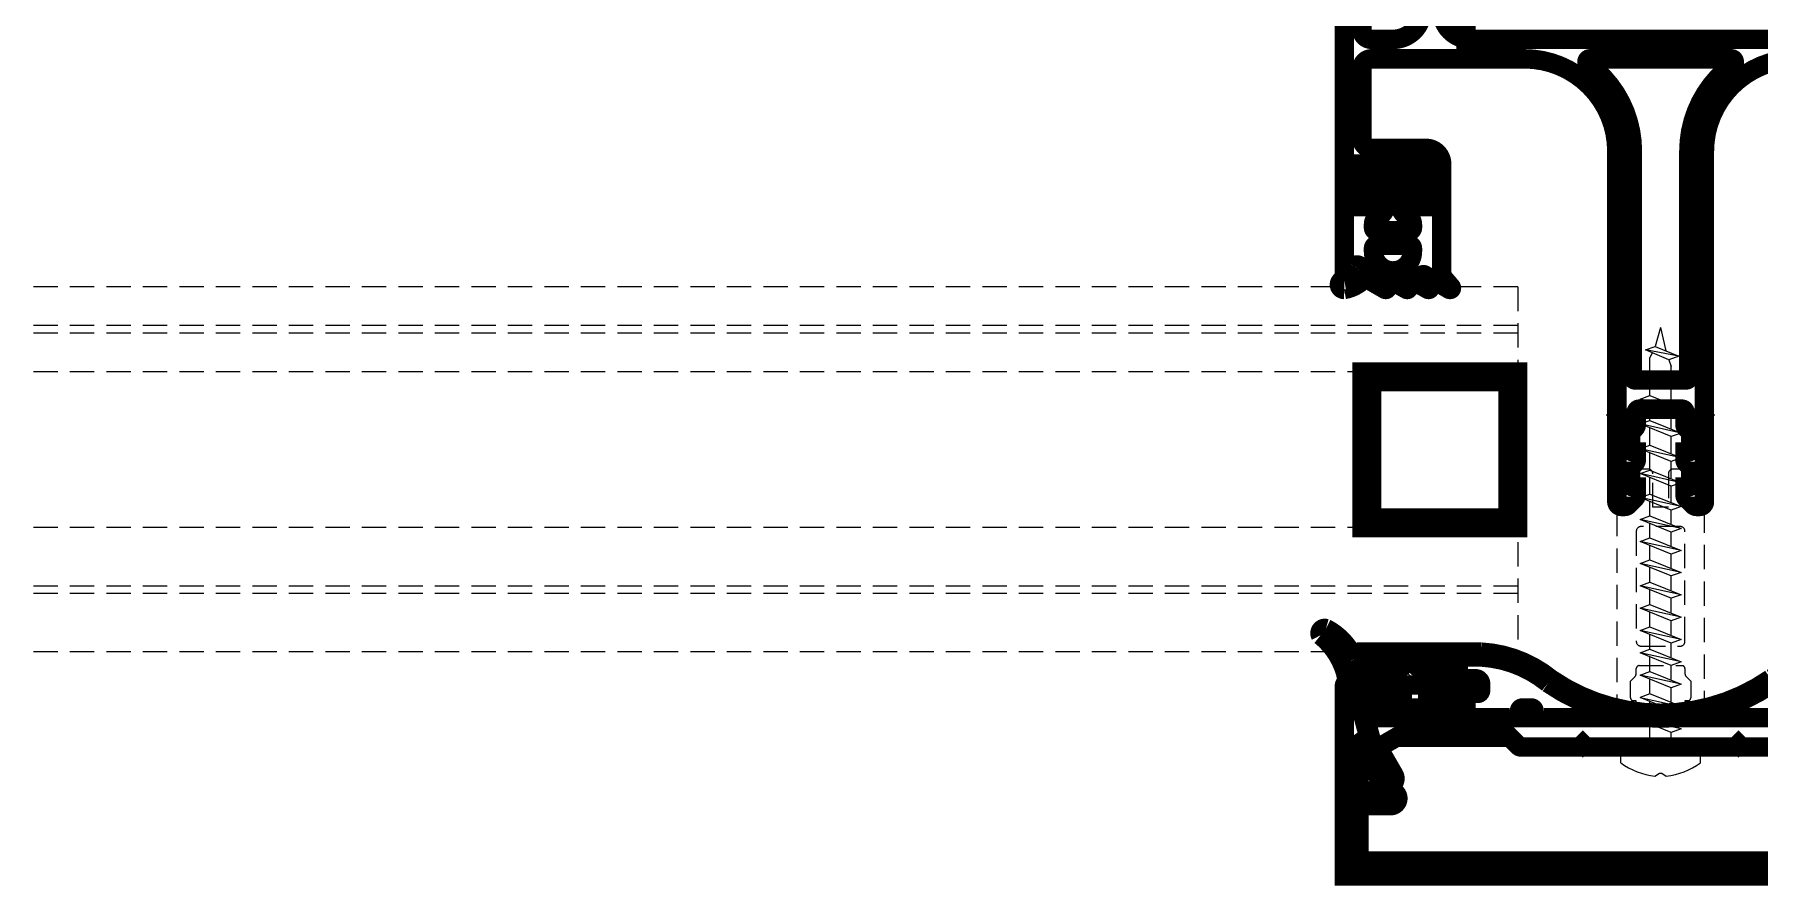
# Model space of a CAD drawing. Extents: x -1457 to 23780, y -2071 to 4205.
# Drawn here: x 9484.12 to 9501.85, y 319.9 to 328.64 of the extents above; entities that cross this region are included whole.
import ezdxf

# ---------------------------------------------------------------- set-up
doc = ezdxf.new("R2010")
doc.units = 0
doc.header["$MEASUREMENT"] = 0
doc.linetypes.add('HIDDEN', pattern=[0.375, 0.25, -0.125])
doc.layers.get('0').update_dxf_attribs({"color": 9, "lineweight": 9})
doc.layers.add('M-TEFRIS2-015', color=129, linetype='Continuous', lineweight=9)

# ---------------------------------------------------------------- blocks, each defined once
blk = doc.blocks.new('vid u')
at = {"lineweight": 5, "ltscale": 0.5}
for p, q in [((-18169.01363722594, 6488.984243593892), (-18169.5917803477, 6487.02222037829)), ((-18169.01363722594, 6488.984243593892), (-18168.46316009275, 6486.560026247039)), ((-18170.57398603112, 6486.664726745584), (-18169.57391683199, 6487.028722166215)), ((-18167.15747432501, 6486.009077898542), (-18170.57398603112, 6486.664726745584)), ((-18168.15754352408, 6485.645082477796), (-18170.57398603112, 6486.664726745584)), ((-18170.11356802681, 6484.528285822519), (-18170.11356802681, 6485.842717049892)), ((-18169.8888391411, 6486.375621543634), (-18170.09530629137, 6485.926210781574)), ((-18169.57391683199, 6487.028722166215), (-18167.15747432501, 6486.009077898542)), ((-18167.15747432501, 6486.009077898542), (-18168.15754352408, 6485.645082477796)), ((-18168.15754352408, 6485.645082477796), (-18167.92561430749, 6484.97575004605)), ((-18171.11363722594, 6484.164290401834), (-18170.11356802681, 6484.528285822519)), ((-18167.91459080947, 6482.867109540315), (-18171.11363722594, 6484.164290401834)), ((-18166.91452161039, 6483.231104960946), (-18171.11363722594, 6484.164290401834)), ((-18170.11356802681, 6484.528285822519), (-18166.91452161039, 6483.231104960946)), ((-18170.11356802681, 6484.528285822519), (-18166.91452161039, 6483.231104960946)), ((-18170.11356802681, 6481.974192856045), (-18170.11356802681, 6483.758772489174)), ((-18167.91459080944, 6483.636622873591), (-18167.91459080944, 6484.910268127103)), ((-18171.11363722594, 6481.610197435357), (-18170.11356802681, 6481.974192856045)), ((-18170.11356802681, 6481.974192856045), (-18166.91452161039, 6480.677011994471)), ((-18170.11356802681, 6481.974192856045), (-18166.91452161039, 6480.677011994471)), ((-18166.91452161039, 6483.231104960946), (-18167.91459080947, 6482.867109540315)), ((-18167.91459080947, 6481.08252990713), (-18167.91459080947, 6482.867109540315)), ((-18167.91459080947, 6480.313016573841), (-18171.11363722594, 6481.610197435357)), ((-18166.91452161039, 6480.677011994471), (-18171.11363722594, 6481.610197435357)), ((-18170.11356802681, 6479.42009988957), (-18170.11356802682, 6481.204679522702)), ((-18166.91452161039, 6480.677011994471), (-18167.91459080947, 6480.313016573841)), ((-18167.91459080944, 6478.528436940641), (-18167.91459080944, 6480.313016573827)), ((-18171.11363722594, 6479.056104468879), (-18170.11356802681, 6479.42009988957)), ((-18167.91459080947, 6477.758923607368), (-18171.11363722594, 6479.056104468879)), ((-18166.91452161039, 6478.122919027996), (-18171.11363722594, 6479.056104468879)), ((-18170.11356802681, 6479.42009988957), (-18166.91452161039, 6478.122919027996)), ((-18170.11356802681, 6479.42009988957), (-18166.91452161039, 6478.122919027996)), ((-18170.11356802681, 6476.866006923095), (-18170.11356802681, 6478.650586556224)), ((-18171.11363722594, 6476.502011502408), (-18170.11356802681, 6476.866006923095)), ((-18167.91459080947, 6475.204830640892), (-18171.11363722594, 6476.502011502408)), ((-18166.91452161039, 6475.568826061523), (-18171.11363722594, 6476.502011502408)), ((-18170.11356802681, 6476.866006923095), (-18166.91452161039, 6475.568826061523)), ((-18170.11356802681, 6476.866006923095), (-18166.91452161039, 6475.568826061523)), ((-18166.91452161039, 6478.122919027996), (-18167.91459080947, 6477.758923607368)), ((-18167.91459080947, 6475.974343974181), (-18167.91459080947, 6477.758923607368)), ((-18170.11356802681, 6474.311913956623), (-18170.11356802681, 6476.09649358975)), ((-18166.91452161039, 6475.568826061523), (-18167.91459080947, 6475.204830640892)), ((-18167.91459080947, 6473.420251007708), (-18167.91459080947, 6475.204830640892)), ((-18171.11363722594, 6473.947918535934), (-18170.11356802681, 6474.311913956623)), ((-18167.91459080947, 6472.650737674418), (-18171.11363722594, 6473.947918535934)), ((-18166.91452161039, 6473.014733095048), (-18171.11363722594, 6473.947918535934)), ((-18170.11356802681, 6474.311913956623), (-18166.91452161039, 6473.014733095048)), ((-18170.11356802681, 6474.311913956623), (-18166.91452161039, 6473.014733095048)), ((-18170.11356802681, 6471.857820990148), (-18170.11356802681, 6473.542400623276)), ((-18166.91452161039, 6473.014733095048), (-18167.91459080947, 6472.650737674418)), ((-18171.11363722594, 6471.49382556946), (-18170.11356802681, 6471.857820990148)), ((-18167.91459080947, 6470.196644707944), (-18171.11363722594, 6471.49382556946)), ((-18166.91452161039, 6470.560640128574), (-18171.11363722594, 6471.49382556946)), ((-18170.11356802681, 6471.857820990148), (-18166.91452161039, 6470.560640128574)), ((-18170.11356802681, 6471.857820990148), (-18166.91452161039, 6470.560640128574)), ((-18170.11356802681, 6469.603728023674), (-18170.11356802681, 6471.139168768307)), ((-18167.91459080947, 6470.966158041233), (-18167.91459080947, 6472.650737674418)), ((-18171.11363722594, 6469.239732602929), (-18170.11356802681, 6469.603728023674)), ((-18170.11356802681, 6469.603728023674), (-18166.91452161039, 6468.306547162099)), ((-18170.11356802681, 6469.603728023674), (-18166.91452161039, 6468.306547162099)), ((-18166.91452161039, 6470.560640128574), (-18167.91459080947, 6470.196644707944)), ((-18167.91459080947, 6468.712065074758), (-18167.91459080947, 6470.196644707944)), ((-18167.91459080947, 6467.942551741412), (-18171.11363722594, 6469.239732602929)), ((-18166.91452161039, 6468.306547162099), (-18171.11363722594, 6469.239732602929)), ((-18170.11356802681, 6467.349635057141), (-18170.11356802681, 6468.885075801834)), ((-18166.91452161039, 6468.306547162099), (-18167.91459080947, 6467.942551741412)), ((-18167.91459080947, 6466.457972108266), (-18167.91459080947, 6467.942551741412)), ((-18171.11363722594, 6466.985639636511), (-18170.11356802681, 6467.349635057141)), ((-18167.91459080947, 6465.688458774937), (-18171.11363722594, 6466.985639636511)), ((-18166.91452161039, 6466.052454195627), (-18171.11363722594, 6466.985639636511)), ((-18170.11356802681, 6467.349635057141), (-18166.91452161039, 6466.052454195627)), ((-18170.11356802681, 6467.349635057141), (-18166.91452161039, 6466.052454195627)), ((-18170.11356802681, 6465.095542090669), (-18170.11356802681, 6466.630982835301)), ((-18166.91452161039, 6466.052454195627), (-18167.91459080947, 6465.688458774937)), ((-18171.11363722594, 6464.731546669979), (-18170.11356802681, 6465.095542090669)), ((-18167.91459080947, 6463.434365808464), (-18171.11363722594, 6464.731546669979)), ((-18166.91452161039, 6463.798361229095), (-18171.11363722594, 6464.731546669979)), ((-18170.11356802681, 6465.095542090669), (-18166.91452161039, 6463.798361229095)), ((-18170.11356802681, 6465.095542090669), (-18166.91452161039, 6463.798361229095)), ((-18170.11356802681, 6462.798682583416), (-18170.11356802681, 6464.376889868886)), ((-18167.91459080947, 6464.203879141753), (-18167.91459080947, 6465.688458774937)), ((-18171.11363722594, 6462.434687162669), (-18170.11356802681, 6462.798682583416)), ((-18167.91459080947, 6461.137506301154), (-18171.11363722594, 6462.434687162669)), ((-18166.91452161039, 6461.501501721842), (-18171.11363722594, 6462.434687162669)), ((-18170.11356802681, 6462.798682583416), (-18166.91452161039, 6461.501501721842)), ((-18170.11356802681, 6462.798682583416), (-18166.91452161039, 6461.501501721842)), ((-18166.91452161039, 6463.798361229095), (-18167.91459080947, 6463.434365808464)), ((-18167.91459080947, 6461.907019634502), (-18167.91459080947, 6463.434365808464)), ((-18171.11363722594, 6460.137827655419), (-18170.11356802681, 6460.501823076107)), ((-18170.11356802681, 6460.501823076107), (-18170.11356802681, 6462.029169250012)), ((-18170.11356802681, 6460.501823076107), (-18166.91452161039, 6459.204642214591)), ((-18170.11356802681, 6460.501823076107), (-18166.91452161039, 6459.204642214591)), ((-18166.91452161039, 6461.501501721842), (-18167.91459080947, 6461.137506301154)), ((-18167.91459080947, 6459.610160127233), (-18167.91459080947, 6461.137506301154)), ((-18167.91459080947, 6458.840646793904), (-18171.11363722594, 6460.137827655419)), ((-18166.91452161039, 6459.204642214591), (-18171.11363722594, 6460.137827655419)), ((-18170.11356802681, 6458.204963568797), (-18170.11356802681, 6459.732309742762)), ((-18166.91452161039, 6459.204642214591), (-18167.91459080947, 6458.840646793904)), ((-18167.91459080947, 6457.313300619922), (-18167.91459080947, 6458.840646793904)), ((-18171.11363722594, 6457.840968148168), (-18170.11356802681, 6458.204963568797)), ((-18167.91459080947, 6456.543787286594), (-18171.11363722594, 6457.840968148168)), ((-18166.91452161039, 6456.907782707282), (-18171.11363722594, 6457.840968148168)), ((-18170.11356802681, 6458.204963568797), (-18166.91452161039, 6456.907782707282)), ((-18170.11356802681, 6455.909190680333), (-18170.11356802681, 6457.435450235492)), ((-18171.11363722594, 6455.545195259588), (-18170.11356802681, 6455.909190680333)), ((-18167.91459080947, 6454.248014398071), (-18171.11363722594, 6455.545195259588)), ((-18166.91452161039, 6454.612009818759), (-18171.11363722594, 6455.545195259588)), ((-18170.11356802681, 6455.909190680333), (-18166.91452161039, 6454.612009818759)), ((-18166.91452161039, 6456.907782707282), (-18167.91459080947, 6456.543787286594)), ((-18167.91459080947, 6455.017527731418), (-18167.91459080947, 6456.543787286594)), ((-18171.11363722594, 6453.245056861444), (-18170.11356802681, 6453.609052282073)), ((-18170.11356802681, 6453.609052282073), (-18170.11356802681, 6455.139677346929)), ((-18170.11356802681, 6453.609052282073), (-18166.91452161039, 6452.311871420558)), ((-18170.11356802681, 6453.609052282073), (-18166.91452161039, 6452.311871420558)), ((-18166.91452161039, 6454.612009818759), (-18167.91459080947, 6454.248014398071)), ((-18167.91459080947, 6452.717389333199), (-18167.91459080947, 6454.248014398071)), ((-18166.91452161039, 6452.311871420558), (-18171.11363722594, 6453.245056861444)), ((-18167.91459080947, 6451.947875999869), (-18171.11363722594, 6453.245056861444)), ((-18170.11356802681, 6451.30891388393), (-18170.11356802681, 6452.83953894877)), ((-18166.91452161039, 6452.311871420558), (-18167.91459080947, 6451.947875999869)), ((-18167.91459080947, 6450.417250935014), (-18167.91459080947, 6451.947875999869)), ((-18170.11356802681, 6451.30891388393), (-18171.11363722594, 6450.944918463185)), ((-18167.91459080947, 6449.647737601667), (-18171.11363722594, 6450.944918463185)), ((-18171.11363722594, 6450.944918463185), (-18166.91452161039, 6450.011733022356)), ((-18166.91452161039, 6450.011733022356), (-18170.11356802681, 6451.30891388393)), ((-18170.11356802681, 6449.00877548567), (-18170.11356802681, 6450.539400550526)), ((-18166.91452161034, 6450.011733022356), (-18167.91459080947, 6449.647737601667)), ((-18171.11363722594, 6448.644780065039), (-18170.11356802681, 6449.00877548567)), ((-18167.91459080947, 6447.347599203466), (-18171.11363722594, 6448.644780065039)), ((-18166.91452161034, 6447.711594624154), (-18171.11363722594, 6448.644780065039)), ((-18170.11356802681, 6449.00877548567), (-18166.91452161034, 6447.711594624154)), ((-18170.11356802681, 6445.876057660944), (-18170.11356802681, 6448.239262152364)), ((-18167.91459080947, 6448.117112536812), (-18167.91459080947, 6449.647737601667)), ((-18166.91452161034, 6447.711594624154), (-18167.91459080947, 6447.347599203466)), ((-18167.91459080947, 6445.876057660944), (-18167.91459080947, 6447.347599203466)), ((-18164.91363722594, 6445.876057660944), (-18173.11363722594, 6445.876057660944)), ((-18173.11363722594, 6444.224202812358), (-18173.11363722594, 6445.876057660944)), ((-18164.91363722594, 6444.224202812358), (-18164.91363722594, 6445.876057660944))]:
    blk.add_line(p, q, dxfattribs=at)
blk.add_lwpolyline([(-18169.59308919878, 6442.846208771737), (-18169.13863722594, 6443.182609392285), (-18168.88863722594, 6443.182609392285), (-18168.4341852531, 6442.846208771737)], dxfattribs=at)
for centre, radius, start, end in [((-18169.91356802686, 6485.842717049892), 0.2, 155.325123865748, 180), ((-18168.11459080945, 6484.910268127103), 0.2, 0, 19.11162363727559), ((-18168.562277543, 6450.665970408748), 7.887410521162607, 234.7573058596334, 262.4904896379558), ((-18169.46499690888, 6450.665970408748), 7.887410521162613, 277.5095103620442, 305.2426941403664)]:
    blk.add_arc(centre, radius, start, end, dxfattribs=at)

msp = doc.modelspace()

# ---------------------------------------------------------------- hatches: boundary and pattern name
at = {"layer": 'M-TEFRIS2-015', "linetype": 'HIDDEN', "lineweight": 0}
h = msp.add_hatch(dxfattribs=at)
h.set_pattern_fill('LINE', color=256, scale=0.6666666666715167, angle=585.0000000000001, style=0)
h.set_pattern_definition([(134.9999999999999, (9554.915904168662, 201.4081261483916), (0.0589255650993077, 0.0589255650993076), [])])
edge = h.paths.add_edge_path()
edge.add_arc((9497.109220589078, 321.9836845686768), 0.6254947507205308, 382.66119677713436, 422.7999977533498, ccw=False)
edge.add_arc((9497.830294951294, 322.298107003764), 0.1615246373840444, 207.0399911032214, 269.8973059514558)
edge.add_line((9497.830005442886, 322.1365826258298), (9497.910652027196, 322.1365826258298))
edge.add_line((9497.910652027194, 322.1365826258298), (9497.924402523013, 322.1365826258298))
edge.add_line((9497.924402523015, 322.1365826258298), (9497.931648469428, 322.1371104008285))
edge.add_line((9497.931648469423, 322.1371104008285), (9497.939093265604, 322.1387884600299))
edge.add_line((9497.93909326561, 322.1387884600299), (9497.946465823974, 322.1417137112294))
edge.add_line((9497.94646582397, 322.1417137112294), (9497.953457870051, 322.1458911700283))
edge.add_line((9497.953457870051, 322.1458911700283), (9497.959757355351, 322.151229048628))
edge.add_line((9497.959757355353, 322.151229048628), (9497.96509374301, 322.1575270428293))
edge.add_line((9497.965093743005, 322.1575270428293), (9497.969271235423, 322.1645191226271))
edge.add_line((9497.96927123542, 322.1645191226271), (9497.972195832122, 322.1718910266281))
edge.add_line((9497.972195832124, 322.1718910266245), (9497.974402523003, 322.1865826258254))
edge.add_line((9497.974402523001, 322.186582625829), (9497.974402523001, 322.262343452705))
edge.add_line((9497.974402523001, 322.262343452705), (9497.97461367904, 322.265241996105))
edge.add_line((9497.974613679045, 322.265241996105), (9497.975285097727, 322.2682209051054))
edge.add_line((9497.97528509772, 322.2682209051054), (9497.976455046479, 322.271169270105))
edge.add_line((9497.976455046488, 322.271169270105), (9497.978126020867, 322.2739662461063))
edge.add_line((9497.978126020866, 322.2739662461063), (9497.980260793931, 322.2764844379053))
edge.add_line((9497.980260793931, 322.2764844379053), (9497.982780288712, 322.2786208691032))
edge.add_line((9497.982780288714, 322.2786208691032), (9497.985577054531, 322.2802919741043))
edge.add_line((9497.985577054527, 322.2802919741043), (9497.988525903123, 322.2814627207044))
edge.add_line((9497.988525903127, 322.2814627207008), (9497.99440221783, 322.2823446735019))
edge.add_line((9497.994402217826, 322.2823446735056), (9498.074402523009, 322.2823446735056))
edge.add_line((9498.074402523012, 322.2823446735056), (9498.077300940287, 322.2821338877038))
edge.add_line((9498.077300940286, 322.2821338877038), (9498.080279143609, 322.2814610829046))
edge.add_line((9498.080279143604, 322.2814610829046), (9498.083228342362, 322.2802912121042))
edge.add_line((9498.08322834237, 322.2802912121006), (9498.08602495633, 322.278621298301))
edge.add_line((9498.08602495633, 322.278621298301), (9498.088545041694, 322.2764863451011))
edge.add_line((9498.088545041688, 322.2764863451048), (9498.090679243205, 322.2739670113042))
edge.add_line((9498.090679243202, 322.2739670113042), (9498.092350382622, 322.2711691719051))
edge.add_line((9498.092350382633, 322.2711691719051), (9498.093519983855, 322.2682202427059))
edge.add_line((9498.093519983855, 322.2682202427059), (9498.094402217836, 322.2623449787061))
edge.add_line((9498.094402217825, 322.2623449787061), (9498.094402217825, 322.186582625829))
edge.add_line((9498.094402217825, 322.186582625829), (9498.094930308604, 322.1793365992307))
edge.add_line((9498.094930308609, 322.1793365992307), (9498.096609746011, 322.1718910266281))
edge.add_line((9498.096609746008, 322.1718910266245), (9498.099534099045, 322.1645191226235))
edge.add_line((9498.099534099043, 322.1645191226271), (9498.103711690144, 322.1575270428293))
edge.add_line((9498.103711690143, 322.1575270428293), (9498.10904726298, 322.151229048628))
edge.add_line((9498.109047262982, 322.151229048628), (9498.11534756308, 322.1458911700283))
edge.add_line((9498.115347563085, 322.1458911700283), (9498.122339510512, 322.1417137112294))
edge.add_line((9498.122339510515, 322.1417137112294), (9498.12971231253, 322.1387884600299))
edge.add_line((9498.129712312522, 322.1387884600299), (9498.144402217822, 322.1365826258298))
edge.add_line((9498.144402217824, 322.1365826258298), (9498.151648470424, 322.1371104008285))
edge.add_line((9498.151648470426, 322.1371104008285), (9498.15909353421, 322.1387884600299))
edge.add_line((9498.159093534206, 322.1387884600299), (9498.166466290484, 322.1417137112294))
edge.add_line((9498.166466290486, 322.1417137112294), (9498.17345846485, 322.1458911700283))
edge.add_line((9498.173458464844, 322.1458911700283), (9498.179757983824, 322.151229048628))
edge.add_line((9498.179757983824, 322.151229048628), (9498.185094337801, 322.1575270428293))
edge.add_line((9498.18509433781, 322.1575270428293), (9498.189271701953, 322.1645191226271))
edge.add_line((9498.189271701947, 322.1645191226271), (9498.192196100728, 322.1718910266281))
edge.add_line((9498.192196100734, 322.1718910266245), (9498.19440221783, 322.1865826258254))
edge.add_line((9498.194402217823, 322.186582625829), (9498.194402217823, 322.262343452705))
edge.add_line((9498.194402217823, 322.262343452705), (9498.194613624002, 322.2652416449055))
edge.add_line((9498.194613624008, 322.2652416449055), (9498.195285660127, 322.268218414305))
edge.add_line((9498.195285660126, 322.268218414305), (9498.196455375231, 322.2711682801055))
edge.add_line((9498.196455375226, 322.2711682801018), (9498.19812645868, 322.2739649963005))
edge.add_line((9498.198126458683, 322.2739649963005), (9498.200260419184, 322.2764868157028))
edge.add_line((9498.200260419182, 322.2764868157064), (9498.202780736845, 322.2786192745043))
edge.add_line((9498.202780736847, 322.2786192745043), (9498.205577400626, 322.2802903055053))
edge.add_line((9498.205577400622, 322.2802903055053), (9498.208526484683, 322.2814592389041))
edge.add_line((9498.208526484685, 322.2814592389004), (9498.214401912644, 322.2823431475008))
edge.add_line((9498.214401912646, 322.2823431475044), (9498.294402217829, 322.2823431475044))
edge.add_line((9498.294402217833, 322.2823431475044), (9498.29730085893, 322.2821318665046))
edge.add_line((9498.297300858927, 322.2821318665046), (9498.30027915921, 322.2814592389041))
edge.add_line((9498.300279159206, 322.2814592389004), (9498.303228292707, 322.2802903055017))
edge.add_line((9498.30322829271, 322.2802903055053), (9498.306025317705, 322.2786192745043))
edge.add_line((9498.30602531771, 322.2786192745043), (9498.30854500919, 322.2764868157064))
edge.add_line((9498.30854500919, 322.2764868157064), (9498.31067995097, 322.2739649963041))
edge.add_line((9498.310679950964, 322.2739649963005), (9498.312351014067, 322.2711682801018))
edge.add_line((9498.312351014072, 322.2711682801018), (9498.313520993994, 322.2682184143014))
edge.add_line((9498.313520993994, 322.268218414305), (9498.314403438533, 322.262343452705))
edge.add_line((9498.314403438524, 322.262343452705), (9498.314403438524, 322.186582625829))
edge.add_line((9498.314403438524, 322.186582625829), (9498.314931340521, 322.1793365992307))
edge.add_line((9498.31493134053, 322.1793365992307), (9498.316610620735, 322.1718910266281))
edge.add_line((9498.316610620732, 322.1718910266245), (9498.319534843951, 322.1645191226235))
edge.add_line((9498.319534843953, 322.1645191226271), (9498.32371235595, 322.1575270428293))
edge.add_line((9498.323712355948, 322.1575270428293), (9498.329047891468, 322.151229048628))
edge.add_line((9498.329047891466, 322.151229048628), (9498.335348228904, 322.1458911700283))
edge.add_line((9498.335348228904, 322.1458911700283), (9498.342340255405, 322.1417137112294))
edge.add_line((9498.342340255404, 322.1417137112294), (9498.349713187243, 322.1387884600299))
edge.add_line((9498.349713187248, 322.1387884600299), (9498.364403438534, 322.1365826258298))
edge.add_line((9498.364403438536, 322.1365826258298), (9498.371649502355, 322.1371104008285))
edge.add_line((9498.371649502347, 322.1371104008285), (9498.379094408927, 322.1387884600299))
edge.add_line((9498.379094408932, 322.1387884600299), (9498.386467035392, 322.1417137112294))
edge.add_line((9498.386467035385, 322.1417137112294), (9498.393459130644, 322.1458911700283))
edge.add_line((9498.393459130652, 322.1458911700283), (9498.399758612313, 322.151229048628))
edge.add_line((9498.399758612308, 322.151229048628), (9498.405095003603, 322.1575270428293))
edge.add_line((9498.405095003605, 322.1575270428293), (9498.409272446852, 322.1645191226271))
edge.add_line((9498.409272446846, 322.1645191226271), (9498.412196975445, 322.1718910266281))
edge.add_line((9498.412196975447, 322.1718910266245), (9498.414403438523, 322.1865826258254))
edge.add_line((9498.414403438523, 322.186582625829), (9498.414403438523, 322.2623449787061))
edge.add_line((9498.414403438523, 322.2623449787061), (9498.414614753963, 322.2652426605055))
edge.add_line((9498.414614753961, 322.2652426605055), (9498.415286053027, 322.2682216901048))
edge.add_line((9498.415286053032, 322.2682216901012), (9498.416455597953, 322.2711712921009))
edge.add_line((9498.416455597955, 322.2711712921046), (9498.418126499691, 322.2739678335056))
edge.add_line((9498.41812649969, 322.273967833502), (9498.420260923087, 322.2764867098995))
edge.add_line((9498.420260923089, 322.2764867098995), (9498.422780399193, 322.2786220881026))
edge.add_line((9498.422780399189, 322.2786220881062), (9498.425576887705, 322.280293277905))
edge.add_line((9498.425576887712, 322.280293277905), (9498.428525824718, 322.2814624719067))
edge.add_line((9498.428525824718, 322.2814624719031), (9498.434401607476, 322.2823446735019))
edge.add_line((9498.434401607468, 322.2823446735056), (9498.514401912651, 322.2823461993066))
edge.add_line((9498.514401912655, 322.2823461993066), (9498.517300101508, 322.282136345304))
edge.add_line((9498.51730010151, 322.2821363453004), (9498.520278518616, 322.2814628355009))
edge.add_line((9498.520278518612, 322.2814628355045), (9498.523227742371, 322.2802932173036))
edge.add_line((9498.523227742373, 322.2802932173036), (9498.526024169334, 322.2786246011055))
edge.add_line((9498.526024169334, 322.2786246011055), (9498.528544549112, 322.2764891293045))
edge.add_line((9498.528544549108, 322.2764891293009), (9498.53067882519, 322.2739703005027))
edge.add_line((9498.530678825186, 322.2739703005027), (9498.532350502168, 322.2711711535012))
edge.add_line((9498.532350502175, 322.2711711535048), (9498.533520394312, 322.2682219701055))
edge.add_line((9498.533520394307, 322.2682219701055), (9498.534403133348, 322.2623465045035))
edge.add_line((9498.534403133357, 322.2623465045035), (9498.534403133357, 322.186582625829))
edge.add_line((9498.534403133357, 322.186582625829), (9498.534931051616, 322.1793365992307))
edge.add_line((9498.534931051614, 322.1793365992307), (9498.536610350555, 322.1718910266281))
edge.add_line((9498.536610350548, 322.1718910266245), (9498.53953457969, 322.1645191226235))
edge.add_line((9498.539534579695, 322.1645191226271), (9498.54371209851, 322.1575270428293))
edge.add_line((9498.543712098512, 322.1575270428293), (9498.549047626115, 322.151229048628))
edge.add_line((9498.549047626111, 322.151229048628), (9498.55534797145, 322.1458911700283))
edge.add_line((9498.555347971454, 322.1458911700283), (9498.562339991153, 322.1417137112294))
edge.add_line((9498.562339991144, 322.1417137112294), (9498.569712917068, 322.1387884600299))
edge.add_line((9498.569712917075, 322.1387884600299), (9498.584403133356, 322.1365826258298))
edge.add_line((9498.584403133356, 322.1365826258298), (9498.591649213415, 322.1371104008285))
edge.add_line((9498.59164921341, 322.1371104008285), (9498.599094138746, 322.1387884600299))
edge.add_line((9498.599094138746, 322.1387884600299), (9498.606466771129, 322.1417137112294))
edge.add_line((9498.606466771136, 322.1417137112294), (9498.613458873213, 322.1458911700283))
edge.add_line((9498.613458873202, 322.1458911700283), (9498.619758346947, 322.151229048628))
edge.add_line((9498.619758346955, 322.151229048628), (9498.625094746174, 322.1575270428293))
edge.add_line((9498.625094746169, 322.1575270428293), (9498.62927218259, 322.1645191226271))
edge.add_line((9498.629272182598, 322.1645191226271), (9498.632196705274, 322.1718910266281))
edge.add_line((9498.632196705274, 322.1718910266245), (9498.634403133352, 322.1865826258254))
edge.add_line((9498.634403133345, 322.186582625829), (9498.634403133345, 322.2623648151057))
edge.add_line((9498.634403133345, 322.2623648151057), (9498.634613924567, 322.2652618523061))
edge.add_line((9498.634613924576, 322.2652618523061), (9498.635284971158, 322.2682366319059))
edge.add_line((9498.635284971153, 322.2682366319059), (9498.636453224068, 322.2711837943061))
edge.add_line((9498.636453224064, 322.2711837943025), (9498.638121736187, 322.2739801712996))
edge.add_line((9498.638121736187, 322.2739801712996), (9498.64025343711, 322.2764986161019))
edge.add_line((9498.64025343711, 322.2764986161019), (9498.642770061308, 322.2786334666998))
edge.add_line((9498.642770061315, 322.2786334666998), (9498.645563856373, 322.2803041683001))
edge.add_line((9498.645563856371, 322.2803041683037), (9498.648509887113, 322.2814756889056))
edge.add_line((9498.648509887114, 322.281475688902), (9498.654381465874, 322.2823645099015))
edge.add_line((9498.654381465874, 322.2823645099015), (9498.734381771057, 322.2824499591006))
edge.add_line((9498.73438177105, 322.2824499591043), (9498.737281736765, 322.2822428661057))
edge.add_line((9498.737281736763, 322.2822428661057), (9498.740262282428, 322.2815728413043))
edge.add_line((9498.74026228244, 322.2815728413007), (9498.743214432516, 322.2804045433004))
edge.add_line((9498.743214432508, 322.280404543304), (9498.746014364553, 322.2787348021047))
edge.add_line((9498.74601436456, 322.2787348021047), (9498.748537193876, 322.2766014589033))
edge.add_line((9498.748537193875, 322.2766014588997), (9498.750674596973, 322.2740795421014))
edge.add_line((9498.750674596973, 322.2740795421014), (9498.752347853275, 322.2712808677024))
edge.add_line((9498.752347853275, 322.2712808677024), (9498.753519017257, 322.2683302512996))
edge.add_line((9498.753519017257, 322.2683302513033), (9498.754402828192, 322.2624502643048))
edge.add_line((9498.75440282819, 322.2624502643048), (9498.75440282819, 322.0107149873547))
edge.add_arc((9498.724402828186, 322.0107149873547), 0.0299999999983993, 269.99999999999994, 360, ccw=False)
edge.add_line((9498.724402828186, 321.9807149873559), (9498.54022988852, 321.9807149873559))
edge.add_line((9498.540229888527, 321.9807149873559), (9498.540229888527, 321.8107149873576))
edge.add_line((9498.540229888527, 321.8107149873576), (9498.615216291628, 321.7911845384842))
edge.add_arc((9498.60261406009, 321.7427987579213), 0.0500000000016979, 327.9605935086705, 435.4014640604238, ccw=False)
edge.add_arc((9498.560229888511, 321.7693238780921), 0.1000000000096152, 296.3877999626419, 327.960593512649, ccw=False)
edge.add_arc((9498.310229888515, 322.2732149873591), 0.6625000000053745, 243.61220003876122, 296.3877999612387, ccw=False)
edge.add_arc((9498.06022988853, 321.7693238780812), 0.1000000000019964, 212.0394064820503, 243.6122000308444, ccw=False)
edge.add_arc((9498.017845716951, 321.7427987579176), 0.0500000000069265, 104.59853593852549, 212.0394064833725, ccw=False)
edge.add_line((9498.005243485417, 321.7911845384842), (9498.08022988851, 321.8107149873576))
edge.add_line((9498.080229888514, 321.8107149873576), (9498.080229888514, 321.9807149873559))
edge.add_line((9498.080229888514, 321.9807149873559), (9497.660229888514, 321.9807149873559))
edge.add_arc((9497.660229888525, 322.0307149873515), 0.0499999999949068, 193.1597880743703, 269.9999999916623, ccw=False)
edge.add_arc((9496.862200140313, 321.8753043046054), 0.7630586476258935, 370.8798435970469, 411.3381814125703)
edge.add_arc((9497.382204035535, 322.4931729245909), 0.0485886091209949, 74.56828593339918, 206.9707303244379, ccw=False)
edge = h.paths.add_edge_path(flags=16)
edge.add_arc((9498.210229888527, 321.7826057508537), 0.0299999999977899, 179.999999993052, 259.1759609296883, ccw=False)
edge.add_line((9498.180229888523, 321.7826057508537), (9498.180229888523, 321.9507149873498))
edge.add_arc((9498.210229888527, 321.9507149873571), 0.0299999999983993, 90, 180.000000006948, ccw=False)
edge.add_line((9498.210229888527, 321.9807149873559), (9498.410229888521, 321.9807149873559))
edge.add_arc((9498.410229888525, 321.9507149873571), 0.0299999999983993, 359.9999999930519, 450, ccw=False)
edge.add_line((9498.440229888518, 321.9507149873534), (9498.440229888518, 321.7826057508573))
edge.add_arc((9498.410229888514, 321.7826057508537), 0.0300000000056753, 280.82403907031164, 360.000000006948, ccw=False)
edge.add_arc((9498.310229888526, 322.3056318018134), 0.5624999999791568, 259.1759609414076, 280.82403905859235, ccw=False)

# ---------------------------------------------------------------- linework, layer by layer
for p, q in [((9499.364492983674, 326.0531382894951), (9330.198861713428, 326.0531382894951)), ((9499.364492983674, 326.0531382894951), (9499.364492983674, 322.3011382895529)), ((9499.364492983674, 325.6531382894973), (9330.198861713428, 325.6531382894973)), ((9499.364492983674, 325.5771382895), (9330.198861713428, 325.5771382895)), ((9499.364492983674, 325.1771382895058), (9330.198861713428, 325.1771382895058)), ((9500.70309428508, 324.1793094377026), (9500.653094285077, 324.1793094377026)), ((9501.013094285092, 324.1793094377026), (9500.963094285089, 324.1793094377026)), ((9500.553094285078, 324.0793094377041), (9500.553094285078, 324.0293094377012)), ((9500.553094285078, 324.0293094377012), (9500.603094285081, 324.0293094377012)), ((9500.603094285081, 324.0293094377012), (9500.603094285081, 323.8893094376945)), ((9500.753094285083, 323.7893094376959), (9500.753094285083, 324.1293094376997)), ((9500.913094285086, 324.1293094376997), (9500.913094285086, 323.7893094376959)), ((9501.063094285088, 323.8893094376945), (9501.063094285088, 324.0293094377012)), ((9501.063094285088, 324.0293094377012), (9501.11309428509, 324.0293094377012)), ((9501.11309428509, 324.0293094377012), (9501.11309428509, 324.0793094377041)), ((9500.383094285073, 323.739309437693), (9500.383094285073, 321.6493094376674)), ((9500.503094285075, 323.7893094376959), (9500.433094285076, 323.7893094376959)), ((9500.913094285086, 323.7893094376959), (9500.753094285083, 323.7893094376959)), ((9501.233094285093, 323.7893094376959), (9501.163094285093, 323.7893094376959)), ((9501.283094285096, 321.6493094376674), (9501.283094285096, 323.739309437693)), ((9499.364492983674, 323.5771382895291), (9330.198861713428, 323.5771382895291)), ((9500.583094285077, 323.5393094376886), (9500.583094285077, 322.409309437684)), ((9501.033094285089, 323.5893094376916), (9500.63309428508, 323.5893094376916)), ((9501.083094285092, 322.409309437684), (9501.083094285092, 323.5393094376886)), ((9499.364492983674, 322.9771382895415), (9330.198861713428, 322.9771382895415)), ((9499.364492983674, 322.9011382895442), (9330.198861713428, 322.9011382895442)), ((9499.364492983674, 322.3011382895529), (9330.198861713428, 322.3011382895529)), ((9500.63309428508, 322.3593094376884), (9501.033094285089, 322.3593094376884)), ((9500.583094285077, 322.0800201157981), (9500.583094285077, 322.1293094376779)), ((9500.613094285083, 322.1593094376803), (9501.053094285086, 322.1593094376803)), ((9501.083094285092, 322.1293094376779), (9501.083094285092, 322.0800201157981)), ((9500.52309428508, 321.9993094376769), (9500.568449624134, 322.0446647767349)), ((9500.52309428508, 321.8293094376713), (9500.52309428508, 321.9993094376769)), ((9501.097738946035, 322.0446647767349), (9501.14309428509, 321.9993094376769)), ((9501.14309428509, 321.9993094376769), (9501.14309428509, 321.8293094376713)), ((9500.583094285077, 321.7993094376689), (9500.553094285078, 321.7993094376689)), ((9500.583094285077, 321.7200201157902), (9500.583094285077, 321.7993094376689)), ((9501.11309428509, 321.7993094376689), (9501.083094285092, 321.7993094376689)), ((9501.083094285092, 321.7993094376689), (9501.083094285092, 321.7200201157902)), ((9501.083094285084, 321.7794184055856), (9501.102985317168, 321.7993094376689)), ((9500.433094285076, 321.5993094376681), (9500.462383606962, 321.5993094376681)), ((9500.497738946022, 321.6139540986078), (9500.568449624134, 321.684664776727)), ((9501.097738946035, 321.684664776727), (9501.168449624147, 321.6139540986078)), ((9501.203804963214, 321.5993094376681), (9501.233094285093, 321.5993094376681))]:
    msp.add_line(p, q, dxfattribs=at)
at = {"layer": 'M-TEFRIS2-015', "linetype": 'HIDDEN', "lineweight": 0, "const_width": 0.2}
for points in [[(9498.833333331668, 343.5948024015597), (9502.83333333161, 343.5948024015597), (9502.83333333161, 328.5948024015379), (9498.833333331668, 328.5948024015379)], [(9499.364492983674, 323.5771382895291), (9499.364492983674, 325.1771382895422), (9497.76449298366, 325.1771382895422), (9497.76449298366, 323.5771382895291)], [(9499.264492983675, 323.6771382895313), (9499.264492983675, 325.0771382895437), (9497.86449298366, 325.0771382895437), (9497.86449298366, 323.6771382895313)]]:
    msp.add_lwpolyline(points, close=True, dxfattribs=at)
for points in [[(9502.233333331653, 328.3948024015554, 0.4142135623730951), (9501.283333331643, 327.444802401551), (9501.283333331643, 324.7648024015252), (9501.253333331639, 324.7348024015264), (9501.283333331643, 324.7048024015276), (9501.283333331643, 323.8448024015233, -0.4142135623730951), (9501.233333331644, 323.7948024015241), (9501.204044009764, 323.7948024015241, -0.1989123673796125), (9501.168688670705, 323.8094470624674), (9501.097977992587, 323.8801577405757, -0.1989123673796818), (9501.083333331635, 323.9155130796389), (9501.083333331635, 323.9948024015212), (9501.11333333164, 323.9948024015212, 0.4142135623726511), (9501.143333331644, 324.02480240152), (9501.143333331644, 324.1948024015255), (9501.097977992587, 324.2401577405835, -0.1989123673796818), (9501.083333331635, 324.2755130796468), (9501.083333331635, 324.3548024015254), (9501.11333333164, 324.3548024015254, 0.4142135623730951), (9501.143333331644, 324.3848024015278), (9501.143333331644, 324.5548024015261), (9501.097977992587, 324.6001577405877, -0.1989123673796818), (9501.083333331635, 324.6355130796474), (9501.083333331635, 324.7648024015252, 0.4142135623730951), (9501.053333331642, 324.7948024015277), (9500.833333331639, 324.7948024015277), (9500.613333331636, 324.7948024015277, 0.4142135623726511), (9500.583333331631, 324.7648024015252), (9500.583333331631, 324.6355130796474, -0.1989123673796961), (9500.56868867069, 324.6001577405877), (9500.523333331634, 324.5548024015261), (9500.523333331634, 324.3848024015278, 0.4142135623728734), (9500.553333331638, 324.3548024015254), (9500.583333331631, 324.3548024015254), (9500.583333331631, 324.2755130796468, -0.1989123673796125), (9500.56868867069, 324.2401577405835), (9500.523333331634, 324.1948024015255), (9500.523333331634, 324.02480240152, 0.4142135623724289), (9500.553333331638, 323.9948024015212), (9500.583333331631, 323.9948024015212), (9500.583333331631, 323.9155130796389, -0.1989123673796125), (9500.56868867069, 323.8801577405757), (9500.497977992572, 323.8094470624674, -0.1989123673797164), (9500.462622653513, 323.7948024015241), (9500.433333331634, 323.7948024015241, -0.4142135623729619), (9500.383333331634, 323.8448024015233), (9500.383333331634, 324.7048024015276), (9500.413333331639, 324.7348024015264), (9500.383333331634, 324.7648024015252), (9500.383333331634, 327.444802401551, 0.4142135623730951), (9499.433333331635, 328.3948024015554), (9497.863333331617, 328.3948024015554, 0.4142135623730951), (9497.763333331619, 328.2948024015532), (9497.763333331619, 327.574802401552, 0.4142135623730951), (9497.863333331617, 327.4748024015498), (9498.42333333163, 327.4748024015498, -0.4142135623730951), (9498.583333331624, 327.31480240155), (9498.583333331624, 326.9948024015466, -0.4142135623730284), (9498.483333331615, 326.8948024015444), (9498.383333331627, 326.8948024015444, -0.4142135623730284), (9498.283333331618, 326.9948024015466), (9498.283333331618, 327.0148024015434), (9498.433333331626, 327.0148024015434), (9498.433333331626, 327.31480240155), (9498.113333331625, 327.31480240155), (9498.08333333162, 327.3448024015488), (9498.053333331616, 327.31480240155), (9497.733333331615, 327.3148024015536), (9497.733333331615, 327.0148024015507), (9497.883333331612, 327.0148024015434), (9497.883333331612, 326.9948024015466, -0.4142135623730951), (9497.783333331625, 326.8948024015444), (9497.613333331621, 326.8948024015444, -0.4142135623735391), (9497.583333331617, 326.9248024015433), (9497.583333331617, 328.3948024015554), (9497.583333331617, 329.464802401566, -0.4142135623733171)], [(9497.763333331619, 329.3448024015634), (9497.763333331619, 328.6948024015583, 0.4142135623730951), (9497.863333331617, 328.5948024015561), (9498.08333333162, 328.5948024015561, 0.4142135623730506), (9498.383333331627, 328.894802401559)], [(9498.583333331624, 328.894802401559, 0.4142135623730951), (9498.88333333162, 328.5948024015561), (9500.833333331639, 328.5948024015561), (9502.783333331658, 328.5948024015561, 0.4142135623730951)], [(9504.08333333166, 322.2982392979284), (9504.08333333166, 322.2482392979291), (9503.28510238058, 322.2482392979291, 0.1022802633145562), (9501.989044326354, 321.9803141472257, -0.152313128437638), (9500.833252924473, 321.6198676359272, -0.1523131284414806), (9499.677461522591, 321.9803141472257, 0.1591083345583949), (9498.98841269735, 322.2482392979291), (9497.811127494926, 322.2482392979291), (9497.811127494926, 322.2982392979284), (9498.989780618884, 322.2982392979284, -0.1589671073422844), (9499.707539785322, 322.0203072802869, 0.1520535596540487), (9500.833252924473, 321.6698676359265, 0.1529437832241588), (9501.964641453253, 322.0242346011655, -0.1026599640168839), (9503.28510238058, 322.2982392979284), (9504.08333333166, 322.2982392979284)], [(9502.270906924774, 321.3240087855374), (9501.663333331642, 321.3240087855374), (9501.633333331638, 321.3540087855363), (9501.603333331646, 321.3240087855374), (9500.833333331639, 321.3240087855374), (9500.063333331631, 321.3240087855374), (9500.033333331627, 321.3540087855363), (9500.003333331635, 321.3240087855374), (9499.395759738514, 321.3240087855374, -0.198912367379658), (9499.374546535068, 321.3327955821005), (9499.283333331627, 321.4240087855396), (9498.119935871993, 321.4240087855396), (9497.932256380069, 321.3156519803451), (9498.093419778748, 321.0365087855389, -1), (9497.963515968175, 320.9615087855345), (9497.747352569502, 321.3359147747651, -0.4142135623730951), (9497.758333331614, 321.3768955368832), (9497.849914318205, 321.4297698441369), (9497.715877989458, 321.9300002330929, -0.4931454260313039), (9497.788013288844, 322.0240087855418), (9497.983333331622, 322.0240087855418, -0.4142135623730951), (9498.033333331621, 321.9740087855425), (9498.033333331621, 321.9040087855428, -0.4142135623730951), (9498.003333331617, 321.8740087855404), (9497.886172279677, 321.8740087855404), (9497.953159577768, 321.6240087855404), (9498.683333331623, 321.6240087855404), (9498.683333331623, 321.8740087855404), (9498.563333331618, 321.8740087855404, -0.4142135623730951), (9498.533333331625, 321.9040087855428), (9498.533333331625, 321.9740087855425, -0.4142135623730951), (9498.583333331624, 322.0240087855418), (9498.933333331632, 322.0240087855418, -0.4142135623730951), (9498.983333331631, 321.9740087855425), (9498.983333331631, 321.9040087855428, -0.4142135623730951), (9498.953333331627, 321.8740087855404), (9498.83333333162, 321.8740087855404), (9498.83333333162, 321.6240087855404), (9499.383333331625, 321.6240087855404), (9499.383333331625, 321.6940087855401, -0.4142135623730951), (9499.41333333163, 321.7240087855425), (9499.50333333163, 321.7240087855425, -0.4142135623730951), (9499.533333331634, 321.6940087855401), (9499.533333331634, 321.6240087855404), (9502.133333331654, 321.6240087855404)]]:
    msp.add_lwpolyline(points, format="xyb", dxfattribs=at)
for points in [[(9501.093333331644, 325.0948024015306, 0.4142135623730951), (9501.123333331636, 325.1248024015295), (9501.123333331636, 327.444802401551, -0.2391816023823669), (9501.577847848323, 328.340591875236, 0.7252470296342042), (9501.560132024451, 328.3948024015554), (9500.833333331639, 328.3948024015554), (9500.106534638826, 328.3948024015554, 0.7252470296342604), (9500.088818814955, 328.340591875236, -0.2391816023823647), (9500.543333331641, 327.444802401551), (9500.543333331629, 325.1248024015295, 0.4142135623733171), (9500.573333331633, 325.0948024015306), (9500.833333331639, 325.0948024015306)], [(9498.363332490608, 326.8748021612482, -0.4142135623726288), (9498.263332490602, 326.974802161254), (9498.263332490602, 327.0348021612517), (9498.383332490605, 327.0348021612517), (9498.383332490605, 327.1348021612539, 0.3333333333332321), (9497.783332490591, 327.1348021612539), (9497.783332490591, 327.0348021612517), (9497.903332490594, 327.0348021612517), (9497.903332490594, 326.974802161254, -0.4142135623730951), (9497.803332490595, 326.8748021612482), (9497.583332490587, 326.8748021612482), (9497.583332490587, 326.2153271559328), (9497.62281188503, 326.2153271559328, 0.3076847592327314), (9497.683251254548, 326.256408907404, -1.128701775593258), (9497.740283131487, 326.2254296269675, -0.2012120834861351), (9497.582038132463, 326.1248334358243, 0.9785310008365528), (9497.58251165786, 326.0248021612242, 0.1612998685772857), (9497.788601540913, 326.1351874145585, -0.3075716929249019), (9497.811020574063, 326.1368309453828), (9498.001579358013, 326.0268117801679, 0.8390996311750223), (9498.020570024662, 326.0494439753711), (9497.941427687048, 326.1437621405494, -0.8390996311790603), (9497.966748575916, 326.1739384008215), (9498.221579358022, 326.0268117801679, 0.8390996311775001), (9498.24057002467, 326.0494439753711), (9498.161427687057, 326.1437621405494, -0.8390996311751685), (9498.186748575918, 326.1739384008215), (9498.441579358023, 326.0268117801679, 0.8390996311802112), (9498.460570024672, 326.0494439753711), (9498.381427687065, 326.1437621405494, -0.8390996311790603), (9498.406748575926, 326.1739384008215), (9498.661579358031, 326.0268117801679, 0.8390996311805551), (9498.68057002468, 326.0494439753711), (9498.6067280463, 326.1374454183933, -0.1763269807083487), (9498.583332490609, 326.2017241793619), (9498.583332490609, 326.8748021612482)], [(9498.163332490603, 326.8748021612482), (9498.163332490596, 327.1014082168658, 0.3750467088369516), (9498.137386544655, 327.1311330321878, 0.06787888806713), (9498.029278436541, 327.1311330321878, 0.3750467088364983), (9498.0033324906, 327.1014082168658), (9498.0033324906, 326.8748021612482, -0.29821662669872), (9497.943332490595, 326.7831506473522, 0.2982166266987449), (9497.88333249059, 326.6914991334452), (9497.88333249059, 326.6584131446944, 0.4142135623731131), (9497.913332490596, 326.6284131446919), (9498.2533324906, 326.6284131446919, 0.4142135623730951), (9498.283332490599, 326.6584131446944), (9498.283332490599, 326.6914991334452, 0.2982166266986086), (9498.223332490601, 326.7831506473522, -0.2982166266982826)], [(9497.88333249059, 326.4484131446916), (9497.88333249059, 326.4153271559444, 0.9999999999999428), (9498.283332490599, 326.4153271559444), (9498.283332490599, 326.4484131446916, 0.4142135623731685), (9498.2533324906, 326.4784131446941), (9497.913332490596, 326.4784131446941, 0.4142135623730951)], [(9497.395132964832, 322.5400098301616, -0.1769515108642634), (9497.686426663679, 322.224675918369, 0.2813571843793212), (9497.830005442886, 322.1365826258298), (9497.910652027194, 322.1365826258298), (9497.924402523015, 322.1365826258298), (9497.931648469423, 322.1371104008285), (9497.93909326561, 322.1387884600299), (9497.94646582397, 322.1417137112294), (9497.953457870051, 322.1458911700283), (9497.959757355353, 322.151229048628), (9497.965093743005, 322.1575270428293), (9497.96927123542, 322.1645191226271), (9497.972195832124, 322.1718910266245), (9497.974402523001, 322.186582625829), (9497.974402523001, 322.262343452705), (9497.974613679045, 322.265241996105), (9497.97528509772, 322.2682209051054), (9497.976455046488, 322.271169270105), (9497.978126020866, 322.2739662461063), (9497.980260793931, 322.2764844379053), (9497.982780288714, 322.2786208691032), (9497.985577054527, 322.2802919741043), (9497.988525903127, 322.2814627207008), (9497.994402217826, 322.2823446735056), (9498.074402523012, 322.2823446735056), (9498.077300940286, 322.2821338877038), (9498.080279143604, 322.2814610829046), (9498.08322834237, 322.2802912121006), (9498.08602495633, 322.278621298301), (9498.088545041688, 322.2764863451048), (9498.090679243202, 322.2739670113042), (9498.092350382633, 322.2711691719051), (9498.093519983855, 322.2682202427059), (9498.094402217825, 322.2623449787061), (9498.094402217825, 322.186582625829), (9498.094930308609, 322.1793365992307), (9498.096609746008, 322.1718910266245), (9498.099534099043, 322.1645191226271), (9498.103711690143, 322.1575270428293), (9498.109047262982, 322.151229048628), (9498.115347563085, 322.1458911700283), (9498.122339510515, 322.1417137112294), (9498.129712312522, 322.1387884600299), (9498.144402217824, 322.1365826258298), (9498.151648470426, 322.1371104008285), (9498.159093534206, 322.1387884600299), (9498.166466290486, 322.1417137112294), (9498.173458464844, 322.1458911700283), (9498.179757983824, 322.151229048628), (9498.18509433781, 322.1575270428293), (9498.189271701947, 322.1645191226271), (9498.192196100734, 322.1718910266245), (9498.194402217823, 322.186582625829), (9498.194402217823, 322.262343452705), (9498.194613624008, 322.2652416449055), (9498.195285660126, 322.268218414305), (9498.196455375226, 322.2711682801018), (9498.198126458683, 322.2739649963005), (9498.200260419182, 322.2764868157064), (9498.202780736847, 322.2786192745043), (9498.205577400622, 322.2802903055053), (9498.208526484685, 322.2814592389004), (9498.214401912646, 322.2823431475044), (9498.294402217833, 322.2823431475044), (9498.297300858927, 322.2821318665046), (9498.300279159206, 322.2814592389004), (9498.30322829271, 322.2802903055053), (9498.30602531771, 322.2786192745043), (9498.30854500919, 322.2764868157064), (9498.310679950964, 322.2739649963005), (9498.312351014072, 322.2711682801018), (9498.313520993994, 322.268218414305), (9498.314403438524, 322.262343452705), (9498.314403438524, 322.186582625829), (9498.31493134053, 322.1793365992307), (9498.316610620732, 322.1718910266245), (9498.319534843953, 322.1645191226271), (9498.323712355948, 322.1575270428293), (9498.329047891466, 322.151229048628), (9498.335348228904, 322.1458911700283), (9498.342340255404, 322.1417137112294), (9498.349713187248, 322.1387884600299), (9498.364403438536, 322.1365826258298), (9498.371649502347, 322.1371104008285), (9498.379094408932, 322.1387884600299), (9498.386467035385, 322.1417137112294), (9498.393459130652, 322.1458911700283), (9498.399758612308, 322.151229048628), (9498.405095003605, 322.1575270428293), (9498.409272446846, 322.1645191226271), (9498.412196975447, 322.1718910266245), (9498.414403438523, 322.186582625829), (9498.414403438523, 322.2623449787061), (9498.414614753961, 322.2652426605055), (9498.415286053032, 322.2682216901012), (9498.416455597955, 322.2711712921046), (9498.41812649969, 322.273967833502), (9498.420260923089, 322.2764867098995), (9498.422780399189, 322.2786220881062), (9498.425576887712, 322.280293277905), (9498.428525824718, 322.2814624719031), (9498.434401607468, 322.2823446735056), (9498.514401912655, 322.2823461993066), (9498.51730010151, 322.2821363453004), (9498.520278518612, 322.2814628355045), (9498.523227742373, 322.2802932173036), (9498.526024169334, 322.2786246011055), (9498.528544549108, 322.2764891293009), (9498.530678825186, 322.2739703005027), (9498.532350502175, 322.2711711535048), (9498.533520394307, 322.2682219701055), (9498.534403133357, 322.2623465045035), (9498.534403133357, 322.186582625829), (9498.534931051614, 322.1793365992307), (9498.536610350548, 322.1718910266245), (9498.539534579695, 322.1645191226271), (9498.543712098512, 322.1575270428293), (9498.549047626111, 322.151229048628), (9498.555347971454, 322.1458911700283), (9498.562339991144, 322.1417137112294), (9498.569712917075, 322.1387884600299), (9498.584403133356, 322.1365826258298), (9498.59164921341, 322.1371104008285), (9498.599094138746, 322.1387884600299), (9498.606466771136, 322.1417137112294), (9498.613458873202, 322.1458911700283), (9498.619758346955, 322.151229048628), (9498.625094746169, 322.1575270428293), (9498.629272182598, 322.1645191226271), (9498.632196705274, 322.1718910266245), (9498.634403133345, 322.186582625829), (9498.634403133345, 322.2623648151057), (9498.634613924576, 322.2652618523061), (9498.635284971153, 322.2682366319059), (9498.636453224064, 322.2711837943025), (9498.638121736187, 322.2739801712996), (9498.64025343711, 322.2764986161019), (9498.642770061315, 322.2786334666998), (9498.645563856371, 322.2803041683037), (9498.648509887114, 322.281475688902), (9498.654381465874, 322.2823645099015), (9498.73438177105, 322.2824499591043), (9498.737281736763, 322.2822428661057), (9498.74026228244, 322.2815728413007), (9498.743214432508, 322.280404543304), (9498.74601436456, 322.2787348021047), (9498.748537193875, 322.2766014588997), (9498.750674596973, 322.2740795421014), (9498.752347853275, 322.2712808677024), (9498.753519017257, 322.2683302513033), (9498.75440282819, 322.2624502643048), (9498.75440282819, 322.0107149873547, -0.4142135623730951), (9498.724402828186, 321.9807149873559), (9498.540229888527, 321.9807149873559), (9498.540229888527, 321.8107149873576), (9498.615216291624, 321.7911845384842, -0.5064562203475484), (9498.644998231668, 321.7162736377468, -0.1386404725579098), (9498.60467433296, 321.6797432364365, -0.2344355629253235), (9498.01578544407, 321.6797432364365, -0.1386404725578748), (9497.975461545373, 321.7162736377468, -0.5064562203477827), (9498.005243485417, 321.7911845384842), (9498.080229888514, 321.8107149873576), (9498.080229888514, 321.9807149873559), (9497.660229888512, 321.9807149873559, -0.3484335912023162), (9497.61154294219, 322.0193316110235, 0.1783897654075296), (9497.338900004694, 322.4711362767375, -0.6519069970241193)], [(9497.733333331615, 320.1500000046544), (9497.733333331615, 320.7200000046614), (9498.05833333162, 320.7200000046614, 1), (9498.05833333162, 320.8700000046592), (9497.733333331615, 320.8700000046592), (9497.733333331615, 321.3500000046624), (9497.81833333161, 321.3990747775424, 0.3394542588633759), (9497.832311106402, 321.4328201110038), (9497.69123610569, 321.9593191813801, 0.8769764629927568), (9497.583333331617, 321.9451135116797), (9497.583333331617, 320.0000000046566), (9504.08333333166, 320.0000000046566), (9504.08333333166, 321.9451135116797, 0.8769764629927564), (9503.975430557599, 321.9593191813801), (9503.834355556875, 321.4328201110038, 0.3394542588633762), (9503.848333331667, 321.3990747775424), (9503.933333331663, 321.3500000046624), (9503.933333331663, 320.8700000046592), (9503.608333331656, 320.8700000046592, 0.9999999999999996), (9503.608333331656, 320.7200000046614), (9503.933333331663, 320.7200000046614), (9503.933333331663, 320.1500000046544)], [(9498.20459608571, 321.7335349530476, -0.3599036719487125), (9498.180229888523, 321.7630012094378), (9498.180229888523, 321.9311104459375, -0.4142135623730951), (9498.210229888527, 321.96111044594), (9498.410229888525, 321.96111044594, -0.4142135623732201), (9498.440229888518, 321.9311104459375), (9498.440229888518, 321.7630012094378, -0.3599036719487126), (9498.41586369133, 321.7335349530476, -0.0947394902351546)], [(9498.20459608571, 321.7335349530476, -0.3599036719487125), (9498.180229888523, 321.7630012094378), (9498.180229888523, 321.9311104459375, -0.4142135623730951), (9498.210229888527, 321.96111044594), (9498.410229888525, 321.96111044594, -0.4142135623732201), (9498.440229888518, 321.9311104459375), (9498.440229888518, 321.7630012094378, -0.3599036719487126), (9498.41586369133, 321.7335349530476, -0.0947394902351546)]]:
    msp.add_lwpolyline(points, format="xyb", close=True, dxfattribs=at)
at = {"layer": 'M-TEFRIS2-015', "linetype": 'HIDDEN', "lineweight": 0}
for centre, radius, start, end in [((9500.653094285084, 324.0793094377041), 0.0999999999985448, 90.00000000416884, 180.0000000020844), ((9500.70309428508, 324.1293094376997), 0.0500000000029104, 0, 90), ((9500.963094285089, 324.1293094376997), 0.0500000000029104, 90, 180), ((9501.013094285085, 324.0793094377041), 0.1000000000058208, 359.9999999979156, 89.99999999583119), ((9500.503094285075, 323.8893094377017), 0.1000000000058208, 270, 359.9999999979156), ((9501.163094285093, 323.8893094377017), 0.1000000000058208, 180.0000000020844, 270), ((9500.433094285076, 323.739309437693), 0.0500000000029104, 90, 180), ((9501.233094285093, 323.739309437693), 0.0500000000029104, 0, 90), ((9500.63309428508, 323.5393094376886), 0.0500000000029104, 90, 180), ((9501.033094285089, 323.5393094376886), 0.0500000000029104, 0, 90), ((9500.63309428508, 322.409309437684), 0.0500000000029104, 180, 270), ((9501.033094285089, 322.409309437684), 0.0499999999992724, 270, 0), ((9500.533094285074, 322.0800201157981), 0.0500000000029668, 314.9999999969, 359.9999999958312), ((9500.613094285076, 322.1293094376779), 0.0299999999988359, 89.99999998624291, 179.999999992913), ((9501.053094285093, 322.1293094376779), 0.0300000000061118, 6.87854744294497e-09, 90.0000000137571), ((9501.133094285095, 322.0800201157981), 0.0500000000029104, 180.0000000041688, 225.0000000031), ((9500.553094285078, 321.8293094376677), 0.0299999999988359, 179.999999992913, 270), ((9500.533094285074, 321.7200201157902), 0.0500000000029668, 314.9999999969, 359.9999999958312), ((9501.133094285095, 321.7200201157902), 0.0500000000029104, 180.0000000041688, 225.0000000031), ((9501.11309428509, 321.8293094376677), 0.0299999999988359, 270, 6.87854744294497e-09), ((9500.433094285076, 321.6493094376674), 0.0500000000029104, 180, 270), ((9500.462383606962, 321.6493094376674), 0.0500000000029104, 270, 314.9999999998478), ((9501.203804963214, 321.6493094376747), 0.0500000000106841, 225.0000000001522, 270), ((9501.233094285093, 321.6493094376674), 0.0500000000029104, 270, 0)]:
    msp.add_arc(centre, radius, start, end, dxfattribs=at)

# ---------------------------------------------------------------- block references
at = {"layer": 'M-TEFRIS2-015', "linetype": 'HIDDEN', "lineweight": 0, "xscale": 0.0999999999985448, "yscale": 0.0999999999985448, "zscale": 0.0999999999985448}
msp.add_blockref('vid u', (11317.73469713355, -323.262773104896), dxfattribs=at)

doc.saveas('drawing.dxf')
